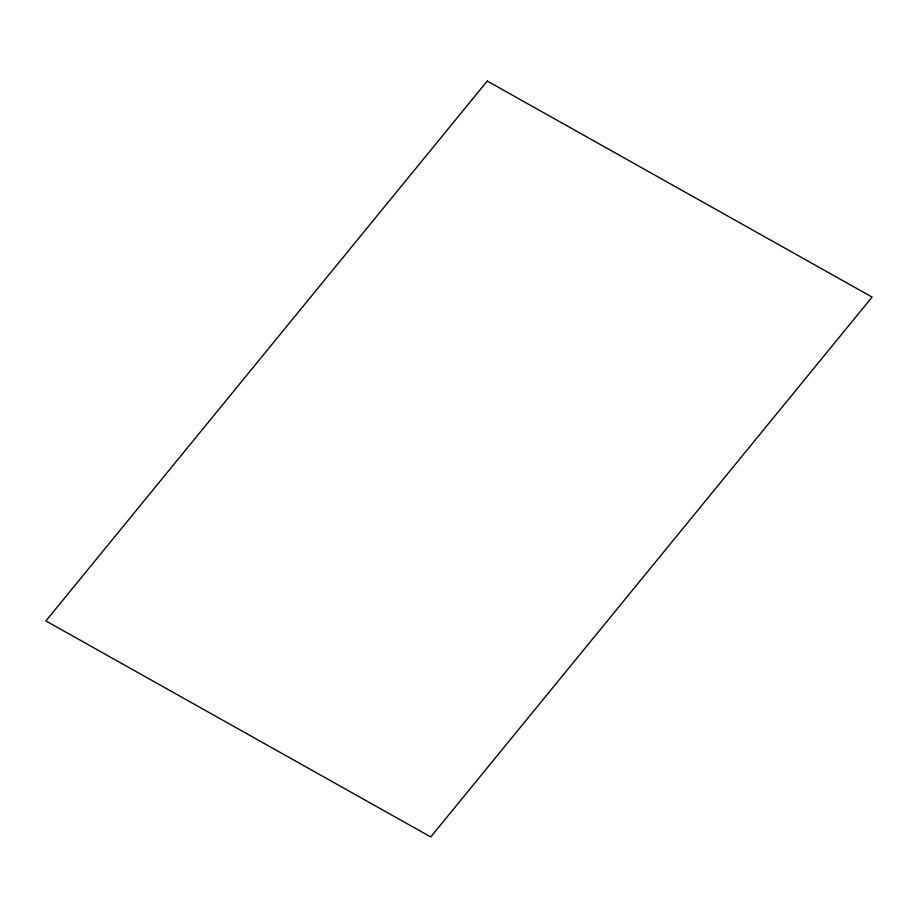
<?xml version="1.0" encoding="UTF-8"?>
<svg xmlns="http://www.w3.org/2000/svg" width="918" height="918" viewBox="0 0 918 918"><rect width="100%" height="100%" fill="white"/><g stroke="black" fill="none" stroke-linecap="round" stroke-linejoin="round"><path stroke-width="1.38" d="M487.251 81.059L45.9 620.924L430.749 836.941L872.1 297.076L487.251 81.059"/></g></svg>
